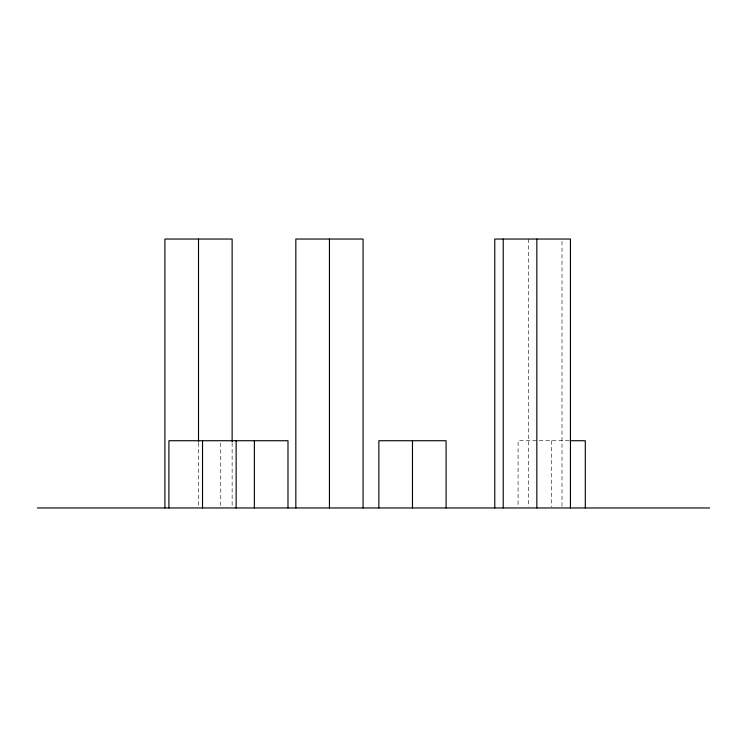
<?xml version="1.0" encoding="UTF-8"?>
<svg xmlns="http://www.w3.org/2000/svg" width="747" height="747" viewBox="0 0 747 747"><rect width="100%" height="100%" fill="white"/><g stroke="black" fill="none" stroke-linecap="round" stroke-linejoin="round"><path stroke-width="0.56" stroke-dasharray="3.73 2.8" d="M569.074 440.73L518.073 440.73L518.073 506.802M562.005 241.365L562.005 506.793M551.688 440.73L551.688 506.802M528.39 239.04L528.39 506.793M232.13 442.766L232.13 506.793M220.757 443.046L220.757 506.802M198.515 442.766L198.515 506.793"/><path stroke-width="1.12" d="M570.232 440.73L585.303 440.73L585.303 507.96M37.35 507.96L709.65 507.96M570.447 507.96L570.447 239.04L494.775 239.04L494.775 507.96M536.832 239.04L536.832 507.96M503.217 239.04L503.217 507.96M446.09 507.96L446.09 440.73L378.86 440.73L378.86 507.96M412.475 440.73L412.475 507.96M363.061 507.96L363.061 239.04L295.831 239.04L295.831 507.96M329.446 239.04L329.446 507.96M287.987 507.96L287.987 440.73L168.915 440.73L168.915 507.96M254.372 440.73L254.372 507.96M236.145 440.73L236.145 507.96M232.13 441.608L232.13 239.04L164.9 239.04L164.9 507.96M202.53 440.73L202.53 507.96M198.515 239.04L198.515 441.608"/></g></svg>
